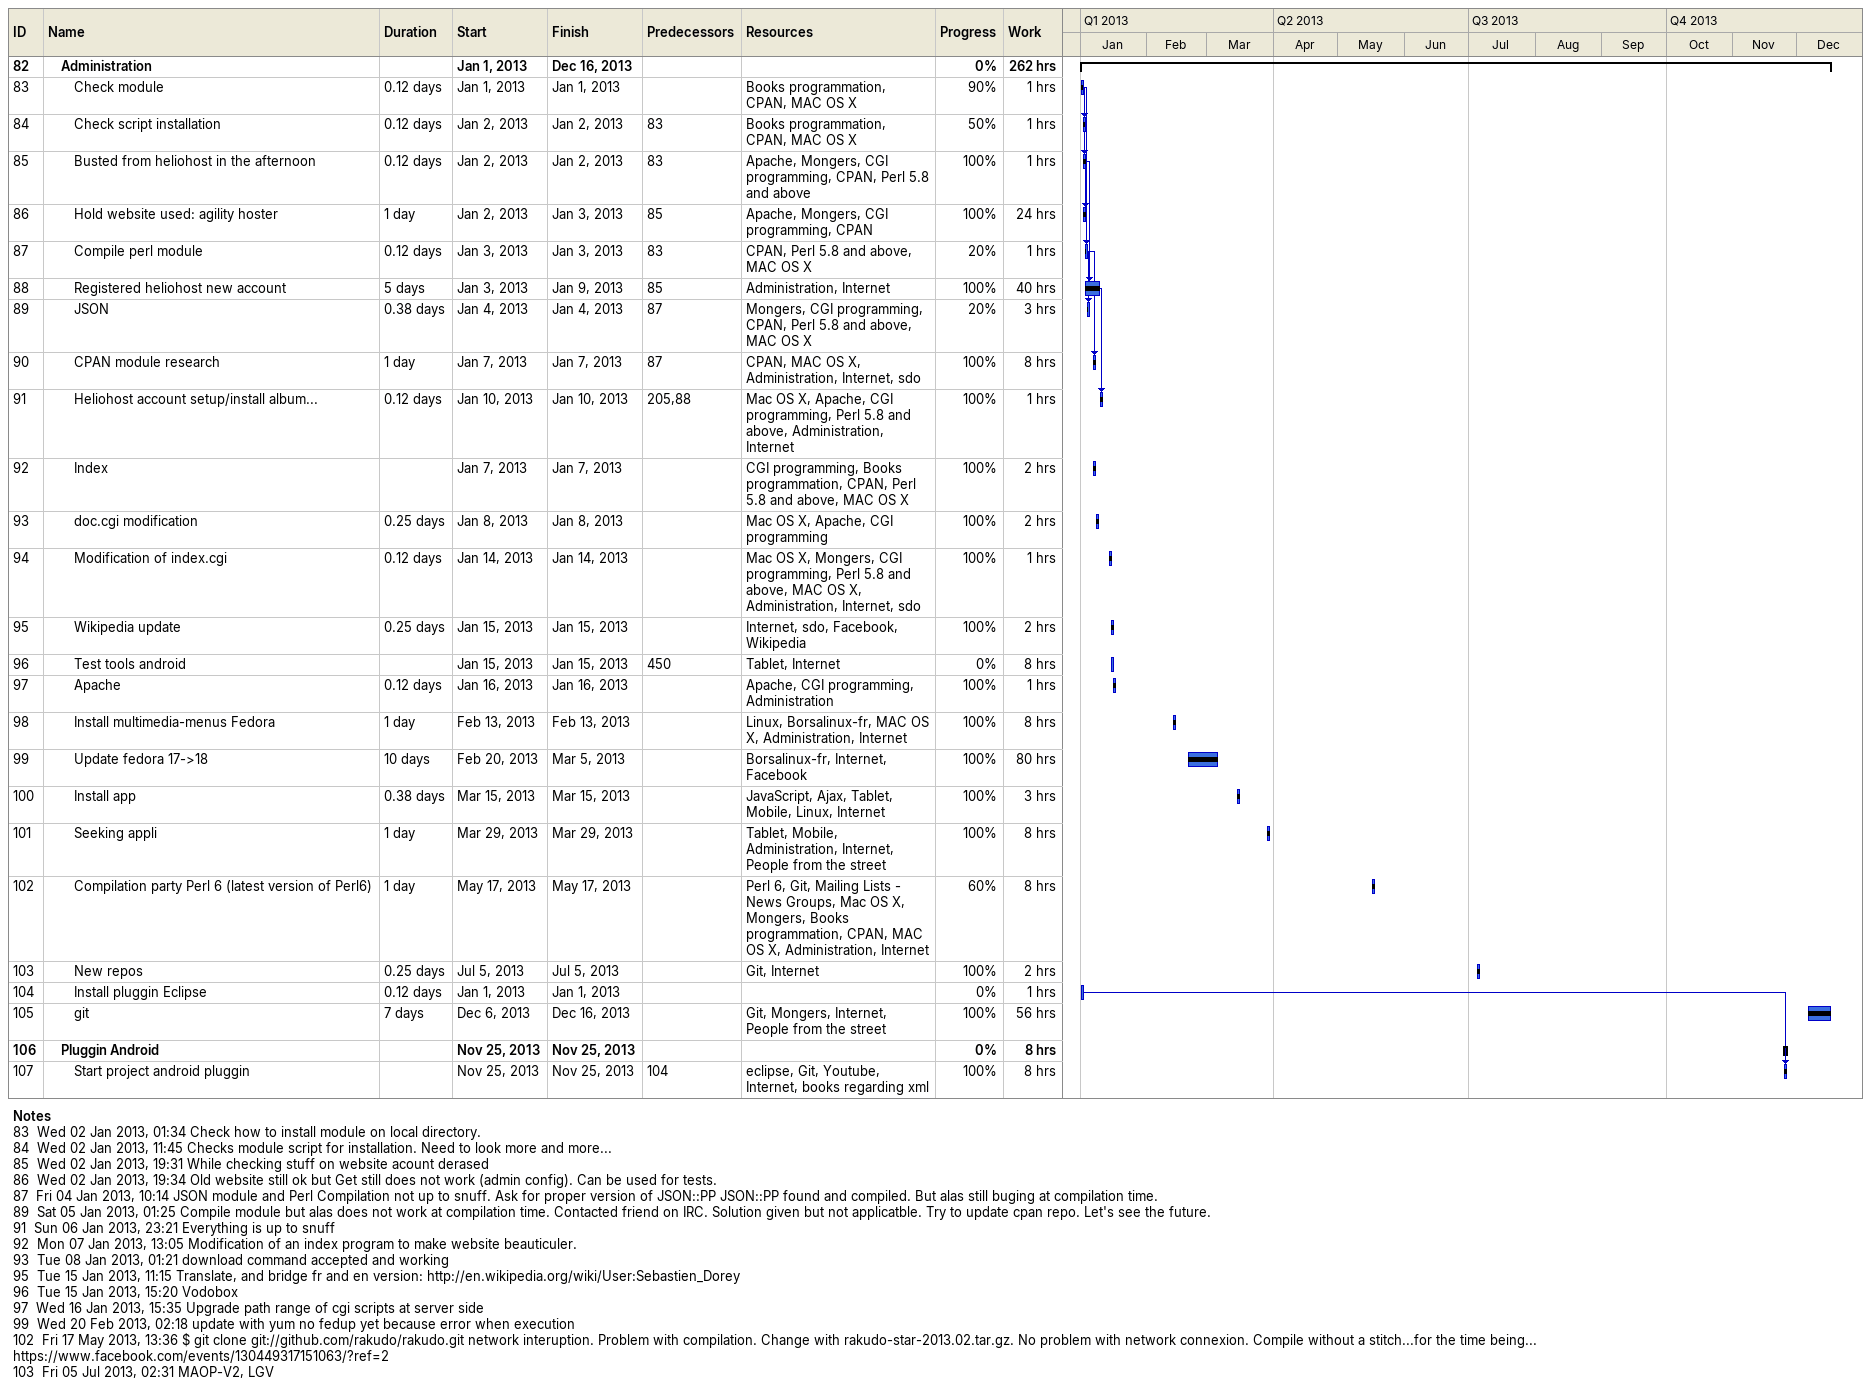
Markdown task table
| ID | Level | Task | Duration | Start | Finish | Predecessors | Resources | % complete | Work (h) |
|---|---|---|---|---|---|---|---|---|---|
| 82 | 2 | **Administration** |  | 2013-01-01 | 2013-12-16 |  |  | 0 | 262 |
| 83 | 3 | Check module | 0.12d | 2013-01-01 | 2013-01-01 |  | Books programmation, CPAN, MAC OS X | 90 | 1 |
| 84 | 3 | Check script installation | 0.12d | 2013-01-02 | 2013-01-02 | 83 | Books programmation, CPAN, MAC OS X | 50 | 1 |
| 85 | 3 | Busted from heliohost in the afternoon | 0.12d | 2013-01-02 | 2013-01-02 | 83 | Apache, Mongers, CGI programming, CPAN, Perl 5.8 and above | 100 | 1 |
| 86 | 3 | Hold website used: agility hoster | 1d | 2013-01-02 | 2013-01-03 | 85 | Apache, Mongers, CGI programming, CPAN | 100 | 24 |
| 87 | 3 | Compile perl module | 0.12d | 2013-01-03 | 2013-01-03 | 83 | CPAN, Perl 5.8 and above, MAC OS X | 20 | 1 |
| 88 | 3 | Registered heliohost new account | 5d | 2013-01-03 | 2013-01-09 | 85 | Administration, Internet | 100 | 40 |
| 89 | 3 | JSON | 0.38d | 2013-01-04 | 2013-01-04 | 87 | Mongers, CGI programming, CPAN, Perl 5.8 and above, MAC OS X | 20 | 3 |
| 90 | 3 | CPAN module research | 1d | 2013-01-07 | 2013-01-07 | 87 | CPAN, MAC OS X, Administration, Internet, sdo | 100 | 8 |
| 91 | 3 | Heliohost account setup/install album... | 0.12d | 2013-01-10 | 2013-01-10 | 205, 88 | Mac OS X, Apache, CGI programming, Perl 5.8 and above, Administration, Internet | 100 | 1 |
| 92 | 3 | Index |  | 2013-01-07 | 2013-01-07 |  | CGI programming, Books programmation, CPAN, Perl 5.8 and above, MAC OS X | 100 | 2 |
| 93 | 3 | doc.cgi modification | 0.25d | 2013-01-08 | 2013-01-08 |  | Mac OS X, Apache, CGI programming | 100 | 2 |
| 94 | 3 | Modification of index.cgi | 0.12d | 2013-01-14 | 2013-01-14 |  | Mac OS X, Mongers, CGI programming, Perl 5.8 and above, MAC OS X, Administration, Internet, sdo | 100 | 1 |
| 95 | 3 | Wikipedia update | 0.25d | 2013-01-15 | 2013-01-15 |  | Internet, sdo, Facebook, Wikipedia | 100 | 2 |
| 96 | 3 | Test tools android |  | 2013-01-15 | 2013-01-15 | 450 | Tablet, Internet | 0 | 8 |
| 97 | 3 | Apache | 0.12d | 2013-01-16 | 2013-01-16 |  | Apache, CGI programming, Administration | 100 | 1 |
| 98 | 3 | Install multimedia-menus Fedora | 1d | 2013-02-13 | 2013-02-13 |  | Linux, Borsalinux-fr, MAC OS X, Administration, Internet | 100 | 8 |
| 99 | 3 | Update fedora 17->18 | 10d | 2013-02-20 | 2013-03-05 |  | Borsalinux-fr, Internet, Facebook | 100 | 80 |
| 100 | 3 | Install app | 0.38d | 2013-03-15 | 2013-03-15 |  | JavaScript, Ajax, Tablet, Mobile, Linux, Internet | 100 | 3 |
| 101 | 3 | Seeking appli | 1d | 2013-03-29 | 2013-03-29 |  | Tablet, Mobile, Administration, Internet, People from the street | 100 | 8 |
| 102 | 3 | Compilation party Perl 6 (latest version of Perl6) | 1d | 2013-05-17 | 2013-05-17 |  | Perl 6, Git, Mailing Lists - News Groups, Mac OS X, Mongers, Books programmation, CPAN, MAC OS X, Administration, Internet | 60 | 8 |
| 103 | 3 | New repos | 0.25d | 2013-07-05 | 2013-07-05 |  | Git, Internet | 100 | 2 |
| 104 | 3 | Install pluggin Eclipse | 0.12d | 2013-01-01 | 2013-01-01 |  |  | 0 | 1 |
| 105 | 3 | git | 7d | 2013-12-06 | 2013-12-16 |  | Git, Mongers, Internet, People from the street | 100 | 56 |
| 106 | 2 | **Pluggin Android** |  | 2013-11-25 | 2013-11-25 |  |  | 0 | 8 |
| 107 | 3 | Start project android pluggin |  | 2013-11-25 | 2013-11-25 | 104 | eclipse, Git, Youtube, Internet, books regarding xml | 100 | 8 |

Notes
- 83: Wed 02 Jan 2013, 01:34 Check how to install module on local directory.
- 84: Wed 02 Jan 2013, 11:45 Checks module script for installation. Need to look more and more...
- 85: Wed 02 Jan 2013, 19:31 While checking stuff on website acount derased
- 86: Wed 02 Jan 2013, 19:34 Old website still ok but Get still does not work (admin config). Can be used for tests.
- 87: Fri 04 Jan 2013, 10:14 JSON module and Perl Compilation not up to snuff. Ask for proper version of JSON::PP JSON::PP found and compiled. But alas still buging at compilation time.
- 89: Sat 05 Jan 2013, 01:25 Compile module but alas does not work at compilation time. Contacted friend on IRC. Solution given but not applicatble. Try to update cpan repo. Let's see the future.
- 91: Sun 06 Jan 2013, 23:21 Everything is up to snuff
- 92: Mon 07 Jan 2013, 13:05 Modification of an index program to make website beauticuler.
- 93: Tue 08 Jan 2013, 01:21 download command accepted and working
- 95: Tue 15 Jan 2013, 11:15 Translate, and bridge fr and en version: http://en.wikipedia.org/wiki/User:Sebastien_Dorey
- 96: Tue 15 Jan 2013, 15:20 Vodobox
- 97: Wed 16 Jan 2013, 15:35 Upgrade path range of cgi scripts at server side
- 99: Wed 20 Feb 2013, 02:18 update with yum no fedup yet because error when execution
- 102: Fri 17 May 2013, 13:36 $ git clone git://github.com/rakudo/rakudo.git network interuption. Problem with compilation. Change with rakudo-star-2013.02.tar.gz. No problem with network connexion. Compile without a stitch...for the time being... https://www.facebook.com/events/130449317151063/?ref=2
- 103: Fri 05 Jul 2013, 02:31 MAOP-V2, LGV
